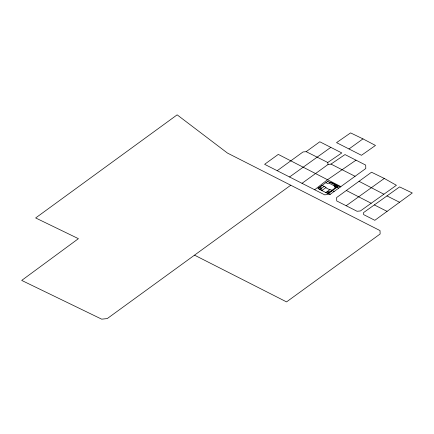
<?xml version="1.0" encoding="UTF-8"?>
<svg xmlns="http://www.w3.org/2000/svg" width="434" height="434" viewBox="0 0 434 434"><rect width="100%" height="100%" fill="white"/><g stroke="black" fill="none" stroke-linecap="round" stroke-linejoin="round"><path stroke-width="0.65" d="M314.655 189.739L327.458 179.768L356.021 160.173M277.207 170.708L303.003 151.971L306.171 151.667L319.809 141.777L341.802 152.947L327.768 162.484M302.021 183.322L328.028 164.508L330.979 164.095L344.997 154.575L365.705 165.094L365.791 168.511L330.263 194.291L324.692 194.839L264.61 164.312L278.286 154.401L340.88 186.587M387.079 211.374L374.83 220.309L363.632 214.613L363.589 212.573L399.611 186.908L412.3 192.984L387.079 211.374L374.33 204.924M194.622 255.197L286.538 301.896L380.124 234.002L380.032 230.59L227.443 153.056L177.143 114.836L35.648 217.955L78.413 238.667L21.7 280.418L101.692 319.164L107.258 318.578L290.742 185.215M359.021 181.309L371.531 172.222L384.285 178.45L396.416 185.285L360.394 210.957L357.057 211.271L336.741 200.958L336.643 197.535L359.021 181.309L383.884 194.215M319.771 189.479L321.654 188.112L319.706 187.125M329.731 182.258L327.849 183.625L325.896 182.633M320.276 189.213L324.144 186.408M321.849 190.537L326.14 187.423L322.147 185.394L318.279 188.199L322.272 190.228M333.979 185.681L335.531 184.558M325.842 192.566L330.138 189.452L334.131 191.486M326.162 192.729L328.044 191.361L329.449 192.078M336.122 185.508L334.234 186.875L335.639 187.586M327.567 193.445L337.527 186.219M328.261 193.276L332.135 190.472M349.001 148.965L362.97 138.88L375.486 145.444L361.457 155.296L336.54 142.64L350.601 132.896L362.97 138.88M289.549 176.98L330.811 147.365M346.169 205.749L384.285 178.45M386.965 195.918L399.568 202.271M355.072 176.296L330.979 164.095M306.171 151.667L327.773 162.49L328.028 164.508M340.321 186.994L330.735 182.123L329.189 183.246L338.775 188.117M325.717 187.732L329.71 189.761M326.265 192.262L330.263 194.291M346.354 190.493L371.195 203.258M327.779 181.266L317.818 188.492L328.109 193.721L338.075 186.501L327.779 181.266"/></g></svg>
